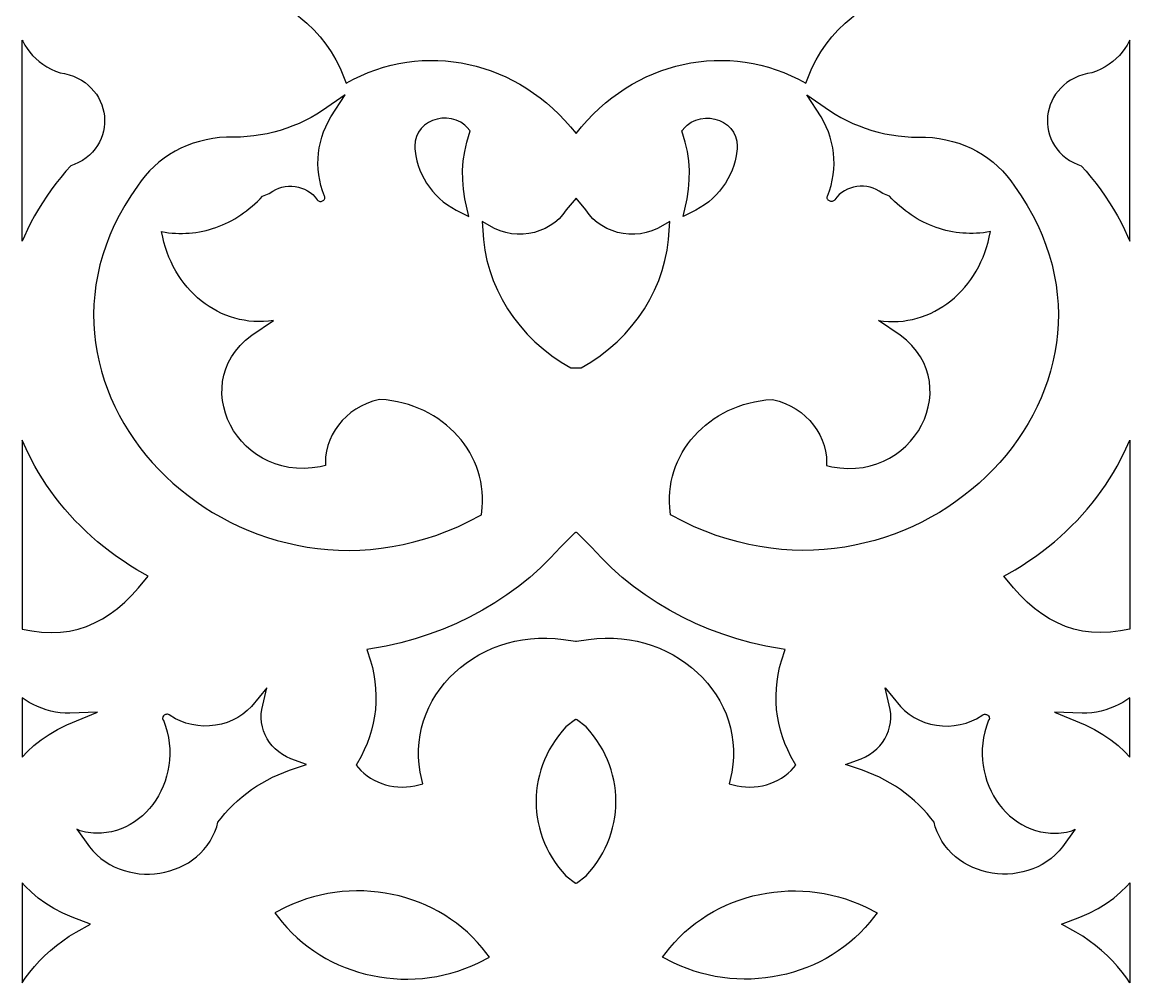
# Model space of a CAD drawing. Extents: x -1917 to -261, y -485 to 605.
# Drawn here: x -873.6 to -791.6, y -200.5 to -129.4 of the extents above; entities that cross this region are included whole.
import ezdxf

# ---------------------------------------------------------------- set-up
doc = ezdxf.new("R2010")
doc.units = 0
doc.layers.add('LAYER_1', color=18, linetype='CONTINUOUS')

msp = doc.modelspace()

# ---------------------------------------------------------------- linework, layer by layer
at = {"layer": 'LAYER_1'}
msp.add_lwpolyline([(-853.597, -128.586), (-852.526, -129.483), (-852.016, -129.972), (-851.545, -130.491), (-851.113, -131.037), (-850.722, -131.609), (-850.374, -132.204), (-850.071, -132.821), (-849.625, -133.918), (-849.081, -133.628), (-848.531, -133.366), (-847.975, -133.132), (-847.414, -132.925), (-846.849, -132.745), (-846.28, -132.593), (-845.708, -132.468), (-845.134, -132.369), (-844.558, -132.298), (-843.982, -132.252), (-843.406, -132.234), (-842.83, -132.241), (-842.256, -132.274), (-841.684, -132.334), (-841.116, -132.419), (-840.55, -132.529), (-839.99, -132.665), (-839.434, -132.826), (-838.885, -133.013), (-838.341, -133.224), (-837.806, -133.46), (-837.278, -133.72), (-836.759, -134.005), (-836.25, -134.314), (-835.751, -134.648), (-835.264, -135.005), (-834.787, -135.386), (-834.324, -135.791), (-833.874, -136.219), (-833.437, -136.67), (-833.015, -137.144), (-832.609, -137.642), (-832.203, -137.144), (-831.781, -136.67), (-831.345, -136.219), (-830.895, -135.791), (-830.431, -135.386), (-829.955, -135.005), (-829.467, -134.648), (-828.968, -134.314), (-828.459, -134.005), (-827.94, -133.72), (-827.413, -133.46), (-826.877, -133.224), (-826.334, -133.013), (-825.784, -132.826), (-825.229, -132.665), (-824.668, -132.529), (-824.103, -132.419), (-823.534, -132.334), (-822.962, -132.274), (-822.388, -132.241), (-821.813, -132.234), (-821.236, -132.252), (-820.66, -132.298), (-820.085, -132.369), (-819.51, -132.468), (-818.938, -132.593), (-818.369, -132.745), (-817.804, -132.925), (-817.243, -133.132), (-816.687, -133.366), (-816.137, -133.628), (-815.594, -133.918), (-815.148, -132.821), (-814.844, -132.204), (-814.496, -131.609), (-814.106, -131.037), (-813.674, -130.491), (-813.202, -129.972), (-812.692, -129.483), (-811.622, -128.586)], dxfattribs=at)
for points in [[(-873.587, -145.604), (-873.587, -130.735), (-873.547, -130.823), (-873.396, -131.098), (-873.224, -131.364), (-873.032, -131.619), (-872.819, -131.864), (-872.586, -132.096), (-872.332, -132.314), (-872.058, -132.518), (-871.763, -132.706), (-871.449, -132.877), (-871.113, -133.031), (-870.776, -133.158), (-870.456, -133.213), (-870.113, -133.301), (-869.789, -133.413), (-869.484, -133.547), (-869.2, -133.703), (-868.936, -133.878), (-868.694, -134.071), (-868.473, -134.281), (-868.275, -134.505), (-868.098, -134.741), (-867.943, -134.989), (-867.811, -135.247), (-867.701, -135.513), (-867.614, -135.785), (-867.55, -136.062), (-867.508, -136.343), (-867.49, -136.626), (-867.494, -136.91), (-867.522, -137.192), (-867.574, -137.473), (-867.649, -137.75), (-867.749, -138.021), (-867.872, -138.285), (-868.021, -138.54), (-868.193, -138.786), (-868.39, -139.019), (-868.612, -139.238), (-868.859, -139.442), (-869.129, -139.629), (-869.424, -139.797), (-869.743, -139.944), (-869.999, -140.039), (-870.348, -140.432), (-870.729, -140.887), (-871.093, -141.348), (-871.441, -141.815), (-871.773, -142.288), (-872.089, -142.767), (-872.388, -143.251), (-872.672, -143.741), (-872.939, -144.234), (-873.191, -144.733), (-873.427, -145.235)], [(-791.632, -145.604), (-791.632, -130.735), (-791.672, -130.823), (-791.823, -131.098), (-791.995, -131.364), (-792.187, -131.619), (-792.4, -131.864), (-792.633, -132.096), (-792.887, -132.314), (-793.161, -132.518), (-793.455, -132.706), (-793.77, -132.877), (-794.105, -133.031), (-794.443, -133.158), (-794.762, -133.213), (-795.106, -133.301), (-795.43, -133.413), (-795.734, -133.547), (-796.019, -133.703), (-796.282, -133.878), (-796.524, -134.071), (-796.745, -134.281), (-796.944, -134.505), (-797.121, -134.741), (-797.275, -134.989), (-797.408, -135.247), (-797.517, -135.513), (-797.604, -135.785), (-797.669, -136.062), (-797.71, -136.343), (-797.729, -136.626), (-797.724, -136.91), (-797.696, -137.192), (-797.645, -137.473), (-797.569, -137.75), (-797.47, -138.021), (-797.346, -138.285), (-797.198, -138.54), (-797.025, -138.786), (-796.828, -139.019), (-796.606, -139.238), (-796.36, -139.442), (-796.089, -139.629), (-795.794, -139.797), (-795.476, -139.944), (-795.219, -140.039), (-794.871, -140.432), (-794.49, -140.887), (-794.125, -141.348), (-793.777, -141.815), (-793.445, -142.288), (-793.13, -142.767), (-792.83, -143.251), (-792.547, -143.741), (-792.279, -144.234), (-792.027, -144.733), (-791.792, -145.235)], [(-855.804, -142.271), (-855.306, -142.081), (-855.051, -141.904), (-854.831, -141.784), (-854.601, -141.688), (-854.365, -141.616), (-854.124, -141.568), (-853.88, -141.544), (-853.635, -141.544), (-853.392, -141.566), (-853.152, -141.611), (-852.919, -141.679), (-852.694, -141.769), (-852.48, -141.88), (-852.278, -142.013), (-852.091, -142.166), (-851.92, -142.341), (-851.758, -142.55), (-851.715, -142.595), (-851.668, -142.629), (-851.619, -142.653), (-851.567, -142.666), (-851.514, -142.671), (-851.462, -142.666), (-851.411, -142.654), (-851.363, -142.634), (-851.319, -142.607), (-851.279, -142.574), (-851.247, -142.535), (-851.221, -142.491), (-851.204, -142.442), (-851.197, -142.389), (-851.2, -142.333), (-851.216, -142.274), (-851.363, -141.878), (-851.481, -141.485), (-851.574, -141.089), (-851.641, -140.691), (-851.683, -140.29), (-851.7, -139.889), (-851.692, -139.489), (-851.66, -139.09), (-851.602, -138.693), (-851.52, -138.299), (-851.413, -137.91), (-851.282, -137.526), (-851.127, -137.149), (-850.947, -136.779), (-850.744, -136.417), (-849.68, -134.771), (-851.368, -135.949), (-851.784, -136.213), (-852.211, -136.459), (-852.648, -136.686), (-853.096, -136.895), (-853.552, -137.086), (-854.017, -137.257), (-854.489, -137.409), (-854.969, -137.542), (-855.454, -137.655), (-855.945, -137.748), (-856.441, -137.822), (-856.941, -137.874), (-857.444, -137.907), (-857.95, -137.919), (-858.479, -137.909), (-858.99, -137.946), (-859.489, -138.01), (-859.98, -138.103), (-860.461, -138.223), (-860.932, -138.369), (-861.391, -138.542), (-861.838, -138.739), (-862.269, -138.961), (-862.686, -139.207), (-863.086, -139.476), (-863.468, -139.768), (-863.831, -140.081), (-864.173, -140.416), (-864.494, -140.771), (-864.792, -141.146), (-865.061, -141.534), (-865.551, -142.249), (-866.001, -142.972), (-866.408, -143.7), (-866.774, -144.43), (-867.099, -145.162), (-867.383, -145.896), (-867.628, -146.63), (-867.833, -147.364), (-868.001, -148.098), (-868.13, -148.829), (-868.223, -149.558), (-868.28, -150.284), (-868.301, -151.006), (-868.288, -151.723), (-868.24, -152.435), (-868.16, -153.141), (-868.047, -153.84), (-867.902, -154.531), (-867.726, -155.214), (-867.52, -155.888), (-867.285, -156.552), (-867.021, -157.206), (-866.728, -157.848), (-866.409, -158.479), (-866.063, -159.097), (-865.692, -159.702), (-865.296, -160.292), (-864.875, -160.868), (-864.431, -161.429), (-863.964, -161.974), (-863.475, -162.502), (-862.964, -163.012), (-862.433, -163.505), (-861.883, -163.978), (-861.313, -164.433), (-860.724, -164.866), (-860.118, -165.279), (-859.495, -165.671), (-858.856, -166.04), (-858.201, -166.386), (-857.532, -166.708), (-856.848, -167.006), (-856.151, -167.278), (-855.441, -167.525), (-854.72, -167.745), (-853.987, -167.938), (-853.244, -168.103), (-852.491, -168.239), (-851.73, -168.346), (-850.96, -168.423), (-850.183, -168.468), (-849.399, -168.482), (-848.609, -168.464), (-847.814, -168.413), (-847.014, -168.328), (-846.211, -168.209), (-845.405, -168.055), (-844.597, -167.865), (-843.788, -167.638), (-842.978, -167.375), (-842.169, -167.073), (-841.36, -166.733), (-840.553, -166.354), (-839.612, -165.864), (-839.55, -165.319), (-839.528, -164.923), (-839.528, -164.53), (-839.55, -164.142), (-839.595, -163.758), (-839.66, -163.379), (-839.746, -163.006), (-839.853, -162.64), (-839.979, -162.281), (-840.124, -161.93), (-840.287, -161.587), (-840.469, -161.253), (-840.668, -160.928), (-840.885, -160.613), (-841.117, -160.309), (-841.366, -160.017), (-841.63, -159.736), (-841.909, -159.467), (-842.202, -159.211), (-842.509, -158.969), (-842.83, -158.74), (-843.163, -158.526), (-843.509, -158.328), (-843.867, -158.145), (-844.235, -157.978), (-844.615, -157.829), (-845.005, -157.696), (-845.405, -157.582), (-845.813, -157.487), (-846.231, -157.41), (-846.656, -157.354), (-847.138, -157.313), (-847.64, -157.45), (-848.08, -157.611), (-848.498, -157.805), (-848.891, -158.031), (-849.258, -158.287), (-849.598, -158.57), (-849.909, -158.878), (-850.189, -159.21), (-850.437, -159.563), (-850.651, -159.936), (-850.83, -160.325), (-850.971, -160.73), (-851.073, -161.148), (-851.135, -161.576), (-851.155, -162.014), (-851.145, -162.2), (-851.535, -162.294), (-852.142, -162.386), (-852.731, -162.423), (-853.3, -162.408), (-853.848, -162.346), (-854.375, -162.237), (-854.879, -162.085), (-855.359, -161.892), (-855.815, -161.662), (-856.243, -161.396), (-856.645, -161.098), (-857.017, -160.77), (-857.358, -160.415), (-857.667, -160.036), (-857.942, -159.635), (-858.182, -159.215), (-858.385, -158.779), (-858.55, -158.33), (-858.676, -157.871), (-858.76, -157.405), (-858.803, -156.934), (-858.801, -156.462), (-858.755, -155.99), (-858.663, -155.523), (-858.524, -155.061), (-858.335, -154.607), (-858.096, -154.165), (-857.805, -153.736), (-857.459, -153.322), (-857.058, -152.927), (-856.599, -152.552), (-855.003, -151.474), (-855.003, -151.474), (-855.37, -151.522), (-855.734, -151.55), (-856.095, -151.558), (-856.453, -151.546), (-856.808, -151.515), (-857.159, -151.465), (-857.505, -151.397), (-857.846, -151.311), (-858.181, -151.207), (-858.511, -151.086), (-858.834, -150.948), (-859.15, -150.794), (-859.459, -150.624), (-859.759, -150.439), (-860.052, -150.238), (-860.335, -150.023), (-860.609, -149.793), (-860.873, -149.55), (-861.127, -149.293), (-861.37, -149.022), (-861.602, -148.74), (-861.822, -148.444), (-862.029, -148.137), (-862.224, -147.819), (-862.406, -147.489), (-862.574, -147.149), (-862.727, -146.798), (-862.867, -146.437), (-862.991, -146.067), (-863.099, -145.688), (-863.191, -145.301), (-863.267, -144.905), (-863.012, -144.948), (-862.756, -144.983), (-862.501, -145.009), (-862.246, -145.026), (-861.991, -145.035), (-861.737, -145.036), (-861.483, -145.028), (-861.23, -145.012), (-860.978, -144.988), (-860.727, -144.955), (-860.477, -144.915), (-860.229, -144.866), (-859.982, -144.809), (-859.737, -144.744), (-859.493, -144.672), (-859.252, -144.591), (-859.013, -144.503), (-858.777, -144.406), (-858.543, -144.302), (-858.311, -144.191), (-858.083, -144.071), (-857.857, -143.944), (-857.635, -143.81), (-857.416, -143.668), (-857.201, -143.519), (-856.989, -143.362), (-856.781, -143.199), (-856.577, -143.027), (-856.377, -142.849), (-856.181, -142.664), (-855.99, -142.471)], [(-809.415, -142.271), (-809.913, -142.081), (-810.167, -141.904), (-810.388, -141.784), (-810.617, -141.688), (-810.854, -141.616), (-811.095, -141.568), (-811.339, -141.544), (-811.584, -141.544), (-811.827, -141.566), (-812.066, -141.611), (-812.299, -141.679), (-812.524, -141.769), (-812.739, -141.88), (-812.94, -142.013), (-813.127, -142.166), (-813.298, -142.341), (-813.461, -142.55), (-813.503, -142.595), (-813.55, -142.629), (-813.6, -142.653), (-813.652, -142.666), (-813.705, -142.671), (-813.757, -142.666), (-813.808, -142.654), (-813.856, -142.634), (-813.9, -142.607), (-813.939, -142.574), (-813.972, -142.535), (-813.998, -142.491), (-814.014, -142.442), (-814.022, -142.389), (-814.018, -142.333), (-814.002, -142.274), (-813.855, -141.878), (-813.737, -141.485), (-813.645, -141.089), (-813.577, -140.691), (-813.535, -140.29), (-813.518, -139.889), (-813.526, -139.489), (-813.559, -139.09), (-813.616, -138.693), (-813.698, -138.299), (-813.805, -137.91), (-813.936, -137.526), (-814.092, -137.149), (-814.271, -136.779), (-814.475, -136.417), (-815.538, -134.771), (-813.851, -135.949), (-813.435, -136.213), (-813.008, -136.459), (-812.57, -136.686), (-812.123, -136.895), (-811.667, -137.086), (-811.202, -137.257), (-810.729, -137.409), (-810.25, -137.542), (-809.764, -137.655), (-809.273, -137.748), (-808.778, -137.822), (-808.278, -137.874), (-807.775, -137.907), (-807.269, -137.919), (-806.74, -137.909), (-806.229, -137.946), (-805.73, -138.01), (-805.239, -138.103), (-804.757, -138.223), (-804.286, -138.369), (-803.827, -138.542), (-803.381, -138.739), (-802.949, -138.961), (-802.533, -139.207), (-802.133, -139.476), (-801.751, -139.768), (-801.388, -140.081), (-801.046, -140.416), (-800.725, -140.771), (-800.427, -141.146), (-800.158, -141.534), (-799.668, -142.249), (-799.218, -142.972), (-798.81, -143.7), (-798.444, -144.43), (-798.12, -145.162), (-797.835, -145.896), (-797.591, -146.63), (-797.385, -147.364), (-797.218, -148.098), (-797.088, -148.829), (-796.995, -149.558), (-796.939, -150.284), (-796.917, -151.006), (-796.931, -151.723), (-796.978, -152.435), (-797.059, -153.141), (-797.172, -153.84), (-797.317, -154.531), (-797.492, -155.214), (-797.698, -155.888), (-797.934, -156.552), (-798.198, -157.206), (-798.49, -157.848), (-798.809, -158.479), (-799.155, -159.097), (-799.527, -159.702), (-799.923, -160.292), (-800.344, -160.868), (-800.788, -161.429), (-801.255, -161.974), (-801.744, -162.502), (-802.254, -163.012), (-802.785, -163.505), (-803.336, -163.978), (-803.906, -164.433), (-804.494, -164.866), (-805.1, -165.279), (-805.723, -165.671), (-806.362, -166.04), (-807.017, -166.386), (-807.687, -166.708), (-808.37, -167.006), (-809.067, -167.278), (-809.777, -167.525), (-810.499, -167.745), (-811.231, -167.938), (-811.974, -168.103), (-812.727, -168.239), (-813.489, -168.346), (-814.259, -168.423), (-815.036, -168.468), (-815.82, -168.482), (-816.61, -168.464), (-817.405, -168.413), (-818.204, -168.328), (-819.007, -168.209), (-819.813, -168.055), (-820.621, -167.865), (-821.431, -167.638), (-822.24, -167.375), (-823.05, -167.073), (-823.859, -166.733), (-824.665, -166.354), (-825.606, -165.864), (-825.669, -165.319), (-825.691, -164.923), (-825.691, -164.53), (-825.668, -164.142), (-825.624, -163.758), (-825.558, -163.379), (-825.472, -163.006), (-825.366, -162.64), (-825.24, -162.281), (-825.095, -161.93), (-824.931, -161.587), (-824.749, -161.253), (-824.55, -160.928), (-824.334, -160.613), (-824.101, -160.309), (-823.853, -160.017), (-823.589, -159.736), (-823.31, -159.467), (-823.016, -159.211), (-822.709, -158.969), (-822.389, -158.74), (-822.055, -158.526), (-821.709, -158.328), (-821.352, -158.145), (-820.983, -157.978), (-820.603, -157.829), (-820.214, -157.696), (-819.814, -157.582), (-819.405, -157.487), (-818.988, -157.41), (-818.563, -157.354), (-818.08, -157.313), (-817.578, -157.45), (-817.138, -157.611), (-816.721, -157.805), (-816.328, -158.031), (-815.96, -158.287), (-815.62, -158.57), (-815.31, -158.878), (-815.029, -159.21), (-814.781, -159.563), (-814.567, -159.936), (-814.389, -160.325), (-814.248, -160.73), (-814.145, -161.148), (-814.083, -161.576), (-814.064, -162.014), (-814.074, -162.2), (-813.684, -162.294), (-813.077, -162.386), (-812.488, -162.423), (-811.919, -162.408), (-811.371, -162.346), (-810.844, -162.237), (-810.34, -162.085), (-809.859, -161.892), (-809.404, -161.662), (-808.975, -161.396), (-808.574, -161.098), (-808.202, -160.77), (-807.861, -160.415), (-807.552, -160.036), (-807.277, -159.635), (-807.037, -159.215), (-806.833, -158.779), (-806.668, -158.33), (-806.543, -157.871), (-806.458, -157.405), (-806.416, -156.934), (-806.417, -156.462), (-806.463, -155.99), (-806.555, -155.523), (-806.695, -155.061), (-806.883, -154.607), (-807.123, -154.165), (-807.414, -153.736), (-807.759, -153.322), (-808.16, -152.927), (-808.62, -152.552), (-810.215, -151.474), (-810.215, -151.474), (-809.849, -151.522), (-809.485, -151.55), (-809.123, -151.558), (-808.765, -151.546), (-808.41, -151.515), (-808.06, -151.465), (-807.714, -151.397), (-807.373, -151.311), (-807.037, -151.207), (-806.708, -151.086), (-806.385, -150.948), (-806.068, -150.794), (-805.76, -150.624), (-805.459, -150.439), (-805.167, -150.238), (-804.884, -150.023), (-804.61, -149.793), (-804.345, -149.55), (-804.092, -149.293), (-803.849, -149.022), (-803.617, -148.74), (-803.397, -148.444), (-803.189, -148.137), (-802.994, -147.819), (-802.813, -147.489), (-802.645, -147.149), (-802.491, -146.798), (-802.352, -146.437), (-802.228, -146.067), (-802.12, -145.688), (-802.028, -145.301), (-801.952, -144.905), (-802.207, -144.948), (-802.462, -144.983), (-802.717, -145.009), (-802.972, -145.026), (-803.227, -145.035), (-803.482, -145.036), (-803.736, -145.028), (-803.989, -145.012), (-804.241, -144.988), (-804.492, -144.955), (-804.742, -144.915), (-804.99, -144.866), (-805.237, -144.809), (-805.482, -144.744), (-805.725, -144.672), (-805.966, -144.591), (-806.205, -144.503), (-806.442, -144.406), (-806.676, -144.302), (-806.907, -144.191), (-807.136, -144.071), (-807.361, -143.944), (-807.584, -143.81), (-807.803, -143.668), (-808.018, -143.519), (-808.23, -143.362), (-808.438, -143.199), (-808.642, -143.027), (-808.842, -142.849), (-809.037, -142.664), (-809.228, -142.471)], [(-840.697, -138.283), (-840.449, -137.441), (-840.682, -137.178), (-840.831, -137.037), (-841.138, -136.814), (-841.475, -136.651), (-841.826, -136.549), (-842.184, -136.504), (-842.54, -136.515), (-842.887, -136.576), (-843.219, -136.685), (-843.53, -136.839), (-843.814, -137.036), (-844.062, -137.274), (-844.268, -137.551), (-844.422, -137.864), (-844.517, -138.207), (-844.543, -138.569), (-844.528, -138.767), (-844.498, -138.945), (-844.452, -139.294), (-844.379, -139.653), (-844.282, -140.005), (-844.161, -140.348), (-844.017, -140.682), (-843.851, -141.006), (-843.663, -141.319), (-843.455, -141.62), (-843.226, -141.908), (-842.979, -142.183), (-842.712, -142.443), (-842.427, -142.688), (-842.125, -142.917), (-841.806, -143.128), (-841.471, -143.321), (-840.546, -143.78), (-840.839, -142.465), (-840.942, -141.768), (-840.994, -141.069), (-840.996, -140.368), (-840.947, -139.668), (-840.847, -138.973)], [(-824.522, -138.283), (-824.769, -137.441), (-824.537, -137.178), (-824.388, -137.037), (-824.081, -136.814), (-823.744, -136.651), (-823.393, -136.549), (-823.035, -136.504), (-822.679, -136.515), (-822.332, -136.576), (-821.999, -136.685), (-821.688, -136.839), (-821.405, -137.036), (-821.156, -137.274), (-820.951, -137.551), (-820.796, -137.864), (-820.702, -138.207), (-820.676, -138.569), (-820.691, -138.767), (-820.721, -138.945), (-820.767, -139.294), (-820.84, -139.653), (-820.937, -140.005), (-821.058, -140.348), (-821.202, -140.682), (-821.368, -141.006), (-821.555, -141.319), (-821.764, -141.62), (-821.992, -141.908), (-822.24, -142.183), (-822.507, -142.443), (-822.792, -142.688), (-823.094, -142.917), (-823.413, -143.128), (-823.748, -143.321), (-824.673, -143.78), (-824.38, -142.465), (-824.277, -141.768), (-824.224, -141.069), (-824.223, -140.368), (-824.272, -139.668), (-824.371, -138.973)], [(-832.609, -154.986), (-832.219, -154.986), (-831.508, -154.559), (-830.825, -154.09), (-830.179, -153.586), (-829.571, -153.049), (-829.003, -152.48), (-828.476, -151.882), (-827.99, -151.257), (-827.548, -150.606), (-827.15, -149.931), (-826.797, -149.235), (-826.491, -148.519), (-826.233, -147.785), (-826.024, -147.035), (-825.865, -146.271), (-825.758, -145.494), (-825.665, -144.16), (-826.579, -144.672), (-826.987, -144.845), (-827.406, -144.973), (-827.832, -145.056), (-828.262, -145.094), (-828.691, -145.09), (-829.116, -145.044), (-829.532, -144.957), (-829.937, -144.831), (-830.325, -144.665), (-830.693, -144.461), (-831.037, -144.221), (-831.354, -143.946), (-831.639, -143.636), (-831.89, -143.292), (-832.609, -142.416), (-833.329, -143.292), (-833.579, -143.636), (-833.865, -143.946), (-834.181, -144.221), (-834.525, -144.461), (-834.894, -144.665), (-835.282, -144.831), (-835.686, -144.957), (-836.103, -145.044), (-836.527, -145.09), (-836.957, -145.094), (-837.386, -145.056), (-837.812, -144.973), (-838.231, -144.845), (-838.639, -144.672), (-839.554, -144.16), (-839.461, -145.494), (-839.353, -146.271), (-839.195, -147.035), (-838.985, -147.785), (-838.727, -148.519), (-838.421, -149.235), (-838.069, -149.931), (-837.671, -150.606), (-837.228, -151.257), (-836.743, -151.882), (-836.215, -152.48), (-835.647, -153.049), (-835.04, -153.586), (-834.394, -154.09), (-833.711, -154.559), (-833, -154.986)], [(-873.587, -174.309), (-872.885, -174.449), (-872.152, -174.539), (-871.443, -174.57), (-870.756, -174.542), (-870.092, -174.455), (-869.45, -174.31), (-868.828, -174.109), (-868.226, -173.854), (-867.644, -173.545), (-867.08, -173.185), (-866.533, -172.775), (-866, -172.316), (-865.481, -171.81), (-864.973, -171.259), (-864.258, -170.405), (-865.095, -169.92), (-865.614, -169.601), (-866.119, -169.27), (-866.612, -168.929), (-867.091, -168.578), (-867.556, -168.216), (-868.008, -167.845), (-868.447, -167.464), (-868.872, -167.074), (-869.283, -166.675), (-869.681, -166.268), (-870.065, -165.852), (-870.436, -165.429), (-870.793, -164.997), (-871.135, -164.558), (-871.464, -164.112), (-871.78, -163.659), (-872.081, -163.2), (-872.368, -162.734), (-872.64, -162.264), (-873.145, -161.302), (-873.589, -160.326)], [(-791.632, -174.309), (-792.333, -174.449), (-793.066, -174.539), (-793.776, -174.57), (-794.462, -174.542), (-795.126, -174.455), (-795.769, -174.31), (-796.391, -174.109), (-796.992, -173.854), (-797.574, -173.545), (-798.138, -173.185), (-798.686, -172.775), (-799.218, -172.316), (-799.738, -171.81), (-800.246, -171.259), (-800.96, -170.405), (-800.123, -169.92), (-799.605, -169.601), (-799.099, -169.27), (-798.607, -168.929), (-798.128, -168.578), (-797.662, -168.216), (-797.21, -167.845), (-796.772, -167.464), (-796.347, -167.074), (-795.935, -166.675), (-795.537, -166.268), (-795.153, -165.852), (-794.783, -165.429), (-794.426, -164.997), (-794.083, -164.558), (-793.754, -164.112), (-793.439, -163.659), (-793.138, -163.2), (-792.851, -162.734), (-792.579, -162.264), (-792.074, -161.302), (-791.629, -160.326)], [(-832.609, -175.207), (-832.577, -175.211), (-831.688, -175.088), (-831.065, -175.016), (-830.449, -174.983), (-829.841, -174.987), (-829.243, -175.028), (-828.655, -175.103), (-828.08, -175.211), (-827.517, -175.353), (-826.969, -175.526), (-826.437, -175.729), (-825.921, -175.961), (-825.424, -176.221), (-824.946, -176.508), (-824.489, -176.82), (-824.053, -177.157), (-823.641, -177.517), (-823.253, -177.899), (-822.891, -178.302), (-822.556, -178.725), (-822.249, -179.166), (-821.972, -179.624), (-821.725, -180.098), (-821.51, -180.587), (-821.328, -181.09), (-821.181, -181.606), (-821.069, -182.133), (-820.993, -182.67), (-820.956, -183.217), (-820.958, -183.772), (-821, -184.334), (-821.084, -184.902), (-821.276, -185.764), (-820.686, -185.906), (-820.373, -185.959), (-820.059, -185.989), (-819.746, -185.998), (-819.434, -185.985), (-819.126, -185.951), (-818.822, -185.897), (-818.523, -185.822), (-818.231, -185.728), (-817.946, -185.613), (-817.671, -185.48), (-817.406, -185.327), (-817.153, -185.156), (-816.913, -184.967), (-816.687, -184.759), (-816.339, -184.388), (-816.71, -183.731), (-816.946, -183.254), (-817.154, -182.768), (-817.333, -182.275), (-817.484, -181.775), (-817.606, -181.27), (-817.699, -180.76), (-817.764, -180.247), (-817.8, -179.732), (-817.807, -179.215), (-817.785, -178.698), (-817.733, -178.182), (-817.653, -177.667), (-817.543, -177.156), (-817.403, -176.648), (-817.124, -175.817), (-818.571, -175.561), (-819.649, -175.319), (-820.709, -175.03), (-821.75, -174.695), (-822.769, -174.316), (-823.766, -173.892), (-824.739, -173.425), (-825.686, -172.917), (-826.605, -172.367), (-827.496, -171.777), (-828.355, -171.147), (-829.183, -170.48), (-829.976, -169.775), (-830.734, -169.033), (-831.455, -168.256), (-832.577, -167.15), (-832.609, -167.181), (-832.642, -167.15), (-833.764, -168.256), (-834.484, -169.033), (-835.242, -169.775), (-836.036, -170.48), (-836.863, -171.147), (-837.723, -171.777), (-838.613, -172.367), (-839.533, -172.917), (-840.48, -173.425), (-841.452, -173.892), (-842.449, -174.316), (-843.469, -174.695), (-844.509, -175.03), (-845.569, -175.319), (-846.647, -175.561), (-848.094, -175.817), (-847.815, -176.648), (-847.676, -177.156), (-847.566, -177.667), (-847.485, -178.182), (-847.434, -178.698), (-847.412, -179.215), (-847.419, -179.732), (-847.454, -180.247), (-847.519, -180.76), (-847.613, -181.27), (-847.735, -181.775), (-847.886, -182.275), (-848.065, -182.768), (-848.272, -183.254), (-848.508, -183.731), (-848.879, -184.388), (-848.532, -184.759), (-848.306, -184.967), (-848.066, -185.156), (-847.812, -185.327), (-847.547, -185.48), (-847.272, -185.613), (-846.988, -185.728), (-846.696, -185.822), (-846.397, -185.897), (-846.093, -185.951), (-845.784, -185.985), (-845.473, -185.998), (-845.159, -185.989), (-844.845, -185.959), (-844.532, -185.906), (-843.943, -185.764), (-844.134, -184.902), (-844.218, -184.334), (-844.261, -183.772), (-844.262, -183.217), (-844.225, -182.67), (-844.15, -182.133), (-844.038, -181.606), (-843.89, -181.09), (-843.708, -180.587), (-843.493, -180.098), (-843.247, -179.624), (-842.969, -179.166), (-842.662, -178.725), (-842.327, -178.302), (-841.965, -177.899), (-841.577, -177.517), (-841.165, -177.157), (-840.73, -176.82), (-840.273, -176.508), (-839.795, -176.221), (-839.297, -175.961), (-838.782, -175.729), (-838.249, -175.526), (-837.701, -175.353), (-837.139, -175.211), (-836.563, -175.103), (-835.976, -175.028), (-835.378, -174.987), (-834.77, -174.983), (-834.154, -175.016), (-833.53, -175.088), (-832.642, -175.211)], [(-863.137, -181.058), (-862.983, -181.482), (-862.861, -181.907), (-862.769, -182.331), (-862.707, -182.754), (-862.673, -183.174), (-862.666, -183.59), (-862.687, -184.001), (-862.733, -184.405), (-862.804, -184.803), (-862.899, -185.192), (-863.017, -185.571), (-863.158, -185.939), (-863.32, -186.295), (-863.503, -186.638), (-863.705, -186.967), (-863.927, -187.28), (-864.166, -187.577), (-864.422, -187.856), (-864.694, -188.115), (-864.982, -188.355), (-865.284, -188.573), (-865.6, -188.769), (-865.928, -188.941), (-866.268, -189.088), (-866.619, -189.209), (-866.981, -189.303), (-867.165, -189.34), (-867.351, -189.369), (-867.539, -189.391), (-867.729, -189.405), (-867.921, -189.412), (-868.115, -189.411), (-868.311, -189.402), (-868.508, -189.385), (-868.706, -189.359), (-868.906, -189.326), (-869.106, -189.283), (-869.308, -189.232), (-869.541, -189.119), (-868.618, -190.408), (-868.352, -190.723), (-868.067, -191.011), (-867.764, -191.272), (-867.446, -191.506), (-867.114, -191.713), (-866.769, -191.893), (-866.415, -192.047), (-866.052, -192.175), (-865.682, -192.277), (-865.306, -192.353), (-864.928, -192.405), (-864.547, -192.431), (-864.166, -192.433), (-863.786, -192.41), (-863.409, -192.363), (-863.036, -192.293), (-862.669, -192.199), (-862.31, -192.081), (-861.96, -191.94), (-861.621, -191.776), (-861.293, -191.59), (-860.98, -191.381), (-860.683, -191.149), (-860.403, -190.896), (-860.143, -190.62), (-859.903, -190.323), (-859.687, -190.005), (-859.494, -189.666), (-859.329, -189.306), (-859.191, -188.927), (-859.101, -188.595), (-858.865, -188.288), (-858.583, -187.951), (-858.287, -187.626), (-857.978, -187.313), (-857.655, -187.012), (-857.32, -186.724), (-856.973, -186.448), (-856.614, -186.186), (-856.243, -185.938), (-855.862, -185.703), (-855.47, -185.482), (-855.069, -185.276), (-854.658, -185.085), (-854.238, -184.909), (-853.809, -184.748), (-852.559, -184.334), (-853.712, -183.918), (-854.032, -183.768), (-854.33, -183.594), (-854.605, -183.397), (-854.857, -183.179), (-855.085, -182.941), (-855.287, -182.687), (-855.462, -182.417), (-855.609, -182.134), (-855.728, -181.839), (-855.817, -181.534), (-855.875, -181.222), (-855.901, -180.904), (-855.894, -180.582), (-855.852, -180.257), (-855.474, -178.645), (-856.613, -180.026), (-856.928, -180.335), (-857.27, -180.608), (-857.637, -180.845), (-858.025, -181.046), (-858.43, -181.21), (-858.85, -181.335), (-859.28, -181.422), (-859.718, -181.47), (-860.159, -181.479), (-860.601, -181.447), (-861.04, -181.375), (-861.472, -181.262), (-861.894, -181.107), (-862.236, -180.943), (-862.712, -180.66), (-862.772, -180.632), (-862.831, -180.615), (-862.888, -180.611), (-862.942, -180.617), (-862.993, -180.631), (-863.04, -180.654), (-863.082, -180.684), (-863.119, -180.719), (-863.174, -180.801), (-863.191, -180.846), (-863.199, -180.892), (-863.199, -180.937), (-863.189, -180.981), (-863.168, -181.021)], [(-802.082, -181.058), (-802.235, -181.482), (-802.357, -181.907), (-802.449, -182.331), (-802.512, -182.754), (-802.546, -183.174), (-802.552, -183.59), (-802.532, -184.001), (-802.486, -184.405), (-802.415, -184.803), (-802.319, -185.192), (-802.201, -185.571), (-802.06, -185.939), (-801.898, -186.295), (-801.716, -186.638), (-801.513, -186.967), (-801.292, -187.28), (-801.053, -187.577), (-800.796, -187.856), (-800.524, -188.115), (-800.236, -188.355), (-799.934, -188.573), (-799.619, -188.769), (-799.29, -188.941), (-798.95, -189.088), (-798.599, -189.209), (-798.238, -189.303), (-798.054, -189.34), (-797.868, -189.369), (-797.68, -189.391), (-797.489, -189.405), (-797.297, -189.412), (-797.103, -189.411), (-796.908, -189.402), (-796.711, -189.385), (-796.513, -189.359), (-796.313, -189.326), (-796.112, -189.283), (-795.91, -189.232), (-795.678, -189.119), (-796.6, -190.408), (-796.866, -190.723), (-797.152, -191.011), (-797.454, -191.272), (-797.773, -191.506), (-798.105, -191.713), (-798.449, -191.893), (-798.804, -192.047), (-799.167, -192.175), (-799.537, -192.277), (-799.912, -192.353), (-800.291, -192.405), (-800.672, -192.431), (-801.053, -192.433), (-801.433, -192.41), (-801.81, -192.363), (-802.182, -192.293), (-802.549, -192.199), (-802.908, -192.081), (-803.259, -191.94), (-803.598, -191.776), (-803.925, -191.59), (-804.238, -191.381), (-804.535, -191.149), (-804.815, -190.896), (-805.076, -190.62), (-805.315, -190.323), (-805.532, -190.005), (-805.724, -189.666), (-805.89, -189.306), (-806.028, -188.927), (-806.118, -188.595), (-806.354, -188.288), (-806.636, -187.951), (-806.932, -187.626), (-807.241, -187.313), (-807.563, -187.012), (-807.899, -186.724), (-808.246, -186.448), (-808.605, -186.186), (-808.975, -185.938), (-809.356, -185.703), (-809.748, -185.482), (-810.15, -185.276), (-810.561, -185.085), (-810.981, -184.909), (-811.409, -184.748), (-812.659, -184.334), (-811.506, -183.918), (-811.187, -183.768), (-810.889, -183.594), (-810.613, -183.397), (-810.361, -183.179), (-810.134, -182.941), (-809.932, -182.687), (-809.757, -182.417), (-809.609, -182.134), (-809.491, -181.839), (-809.402, -181.534), (-809.344, -181.222), (-809.318, -180.904), (-809.325, -180.582), (-809.366, -180.257), (-809.745, -178.645), (-808.605, -180.026), (-808.291, -180.335), (-807.948, -180.608), (-807.582, -180.845), (-807.194, -181.046), (-806.789, -181.21), (-806.369, -181.335), (-805.938, -181.422), (-805.501, -181.47), (-805.059, -181.479), (-804.617, -181.447), (-804.179, -181.375), (-803.747, -181.262), (-803.325, -181.107), (-802.982, -180.943), (-802.506, -180.66), (-802.446, -180.632), (-802.388, -180.615), (-802.331, -180.611), (-802.277, -180.617), (-802.226, -180.631), (-802.179, -180.654), (-802.136, -180.684), (-802.099, -180.719), (-802.044, -180.801), (-802.028, -180.846), (-802.019, -180.892), (-802.02, -180.937), (-802.03, -180.981), (-802.05, -181.021)], [(-873.587, -183.783), (-873.201, -183.37), (-872.716, -182.924), (-872.182, -182.502), (-871.599, -182.105), (-870.967, -181.737), (-870.285, -181.399), (-868.006, -180.45), (-870.055, -180.54), (-870.415, -180.532), (-870.772, -180.502), (-871.125, -180.45), (-871.472, -180.376), (-871.811, -180.283), (-872.142, -180.171), (-872.464, -180.04), (-872.775, -179.892), (-873.073, -179.728), (-873.358, -179.549), (-873.587, -179.384)], [(-791.632, -183.783), (-791.632, -179.384), (-791.861, -179.549), (-792.145, -179.728), (-792.444, -179.892), (-792.754, -180.04), (-793.076, -180.171), (-793.407, -180.283), (-793.747, -180.376), (-794.094, -180.45), (-794.446, -180.502), (-794.803, -180.532), (-795.163, -180.54), (-797.212, -180.45), (-794.934, -181.399), (-794.251, -181.737), (-793.619, -182.105), (-793.036, -182.502), (-792.503, -182.924), (-792.018, -183.37)], [(-832.609, -193.089), (-832.577, -193.113), (-831.858, -192.571), (-831.574, -192.249), (-831.309, -191.917), (-831.064, -191.577), (-830.839, -191.228), (-830.633, -190.872), (-830.446, -190.51), (-830.28, -190.141), (-830.132, -189.768), (-830.005, -189.389), (-829.897, -189.007), (-829.809, -188.621), (-829.74, -188.232), (-829.691, -187.842), (-829.661, -187.45), (-829.652, -187.058), (-829.661, -186.666), (-829.691, -186.274), (-829.74, -185.883), (-829.809, -185.495), (-829.897, -185.109), (-830.005, -184.727), (-830.132, -184.348), (-830.28, -183.974), (-830.446, -183.606), (-830.633, -183.243), (-830.839, -182.888), (-831.064, -182.539), (-831.309, -182.199), (-831.574, -181.867), (-831.858, -181.544), (-832.577, -181.003), (-832.609, -181.027), (-832.642, -181.003), (-833.361, -181.544), (-833.645, -181.867), (-833.909, -182.199), (-834.154, -182.539), (-834.38, -182.888), (-834.586, -183.243), (-834.772, -183.606), (-834.939, -183.974), (-835.086, -184.348), (-835.214, -184.727), (-835.322, -185.109), (-835.41, -185.495), (-835.479, -185.883), (-835.528, -186.274), (-835.557, -186.666), (-835.567, -187.058), (-835.557, -187.45), (-835.528, -187.842), (-835.479, -188.232), (-835.41, -188.621), (-835.322, -189.007), (-835.214, -189.389), (-835.086, -189.768), (-834.939, -190.141), (-834.772, -190.51), (-834.586, -190.872), (-834.38, -191.228), (-834.154, -191.577), (-833.909, -191.917), (-833.645, -192.249), (-833.361, -192.571), (-832.642, -193.113)], [(-873.587, -200.481), (-873.356, -200.136), (-873.029, -199.697), (-872.677, -199.271), (-872.302, -198.859), (-871.904, -198.461), (-871.484, -198.079), (-871.042, -197.714), (-870.581, -197.367), (-870.101, -197.039), (-869.602, -196.731), (-868.52, -196.13), (-869.882, -195.631), (-870.582, -195.321), (-871.235, -194.979), (-871.84, -194.607), (-872.397, -194.207), (-872.906, -193.781), (-873.369, -193.333), (-873.587, -193.086)], [(-791.632, -200.481), (-791.863, -200.136), (-792.19, -199.697), (-792.541, -199.271), (-792.917, -198.859), (-793.315, -198.461), (-793.735, -198.079), (-794.176, -197.714), (-794.637, -197.367), (-795.118, -197.039), (-795.617, -196.731), (-796.698, -196.13), (-795.337, -195.631), (-794.636, -195.321), (-793.984, -194.979), (-793.379, -194.607), (-792.822, -194.207), (-792.312, -193.781), (-791.85, -193.333), (-791.632, -193.086)], [(-850.447, -193.794), (-850.978, -193.879), (-851.506, -193.987), (-852.031, -194.119), (-852.551, -194.274), (-853.066, -194.454), (-853.575, -194.658), (-854.077, -194.886), (-854.881, -195.297), (-854.343, -195.99), (-853.995, -196.395), (-853.63, -196.78), (-853.248, -197.145), (-852.85, -197.491), (-852.437, -197.818), (-852.01, -198.124), (-851.569, -198.41), (-851.117, -198.675), (-850.653, -198.92), (-850.178, -199.144), (-849.694, -199.348), (-849.201, -199.53), (-848.7, -199.691), (-848.192, -199.83), (-847.678, -199.948), (-847.159, -200.044), (-846.635, -200.118), (-846.107, -200.17), (-845.577, -200.2), (-845.045, -200.207), (-844.512, -200.191), (-843.979, -200.153), (-843.447, -200.091), (-842.916, -200.006), (-842.388, -199.898), (-841.864, -199.766), (-841.343, -199.61), (-840.828, -199.431), (-840.319, -199.227), (-839.817, -198.999), (-839.013, -198.588), (-839.551, -197.895), (-839.899, -197.49), (-840.264, -197.105), (-840.647, -196.739), (-841.045, -196.393), (-841.458, -196.067), (-841.885, -195.761), (-842.325, -195.475), (-842.777, -195.21), (-843.241, -194.965), (-843.716, -194.74), (-844.2, -194.537), (-844.693, -194.355), (-845.194, -194.194), (-845.702, -194.055), (-846.216, -193.937), (-846.736, -193.841), (-847.259, -193.767), (-847.787, -193.715), (-848.317, -193.685), (-848.849, -193.678), (-849.382, -193.694), (-849.915, -193.732)], [(-814.771, -193.794), (-814.241, -193.879), (-813.713, -193.987), (-813.188, -194.119), (-812.668, -194.274), (-812.153, -194.454), (-811.643, -194.658), (-811.141, -194.886), (-810.337, -195.297), (-810.876, -195.99), (-811.223, -196.395), (-811.589, -196.78), (-811.971, -197.145), (-812.369, -197.491), (-812.782, -197.818), (-813.209, -198.124), (-813.649, -198.41), (-814.102, -198.675), (-814.566, -198.92), (-815.04, -199.144), (-815.524, -199.348), (-816.017, -199.53), (-816.518, -199.691), (-817.026, -199.83), (-817.54, -199.948), (-818.06, -200.044), (-818.584, -200.118), (-819.111, -200.17), (-819.641, -200.2), (-820.173, -200.207), (-820.706, -200.191), (-821.239, -200.153), (-821.771, -200.091), (-822.302, -200.006), (-822.83, -199.898), (-823.355, -199.766), (-823.875, -199.61), (-824.39, -199.431), (-824.899, -199.227), (-825.401, -198.999), (-826.205, -198.588), (-825.667, -197.895), (-825.319, -197.49), (-824.954, -197.105), (-824.572, -196.739), (-824.174, -196.393), (-823.761, -196.067), (-823.334, -195.761), (-822.894, -195.475), (-822.441, -195.21), (-821.977, -194.965), (-821.503, -194.74), (-821.018, -194.537), (-820.525, -194.355), (-820.024, -194.194), (-819.517, -194.055), (-819.002, -193.937), (-818.483, -193.841), (-817.959, -193.767), (-817.432, -193.715), (-816.902, -193.685), (-816.37, -193.678), (-815.837, -193.694), (-815.304, -193.732)]]:
    msp.add_lwpolyline(points, close=True, dxfattribs=at)

doc.saveas('drawing.dxf')
